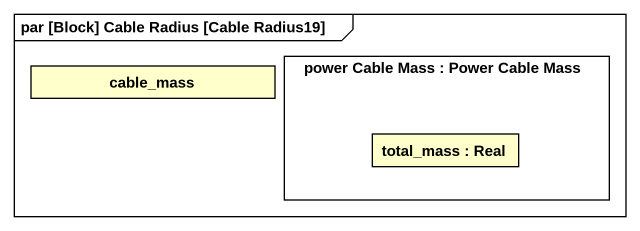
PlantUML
@startuml
mainframe par [Block] Cable Radius [Cable Radius19]
rectangle cable_mass
rectangle "power Cable Mass : Power Cable Mass" as power_Cable_Mass {
  rectangle "total_mass : Real" as total_mass
}
@enduml
